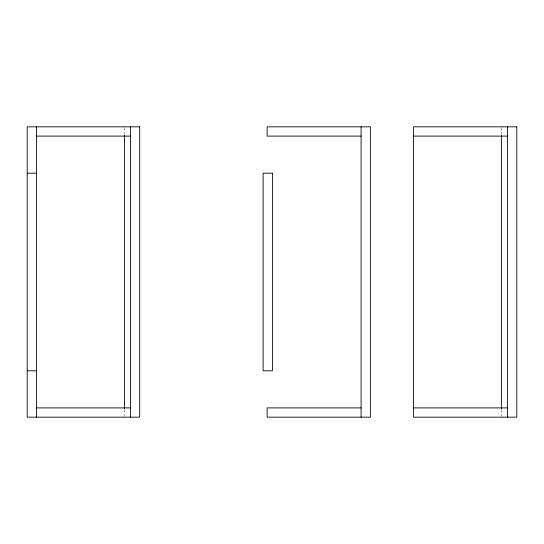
<?xml version="1.0" encoding="UTF-8"?>
<svg xmlns="http://www.w3.org/2000/svg" width="544" height="544" viewBox="0 0 544 544"><rect width="100%" height="100%" fill="white"/><g stroke="black" fill="none" stroke-linecap="round" stroke-linejoin="round"><path stroke-width="0.41" stroke-dasharray="2.72 2.04" d="M501.575 127.684L501.575 134.47M501.575 409.53L501.575 416.316M124.481 127.684L124.481 134.47M124.481 409.53L124.481 416.316"/><path stroke-width="0.82" d="M36.468 136.102L130.438 136.102M361.094 136.102L267.131 136.102L267.131 126.834L370.362 126.834L370.362 417.166L267.131 417.166L267.131 407.898L361.094 407.898M413.562 136.102L507.532 136.102M27.2 173.189L36.468 173.189M27.2 370.811L36.468 370.811M36.468 407.898L130.438 407.898M413.562 407.898L507.532 407.898M507.532 126.834L507.532 417.166M501.575 135.32L501.575 408.68M361.094 126.834L361.094 417.166M130.438 126.834L130.438 417.166M124.481 135.32L124.481 408.68M36.468 126.834L36.468 417.166M139.706 126.834L27.2 126.834L27.2 417.166L139.706 417.166L139.706 126.834M516.8 126.834L413.562 126.834L413.562 417.166L516.8 417.166L516.8 126.834M272.401 173.189L263.126 173.189L263.126 370.811L272.401 370.811L272.401 173.189"/></g></svg>
